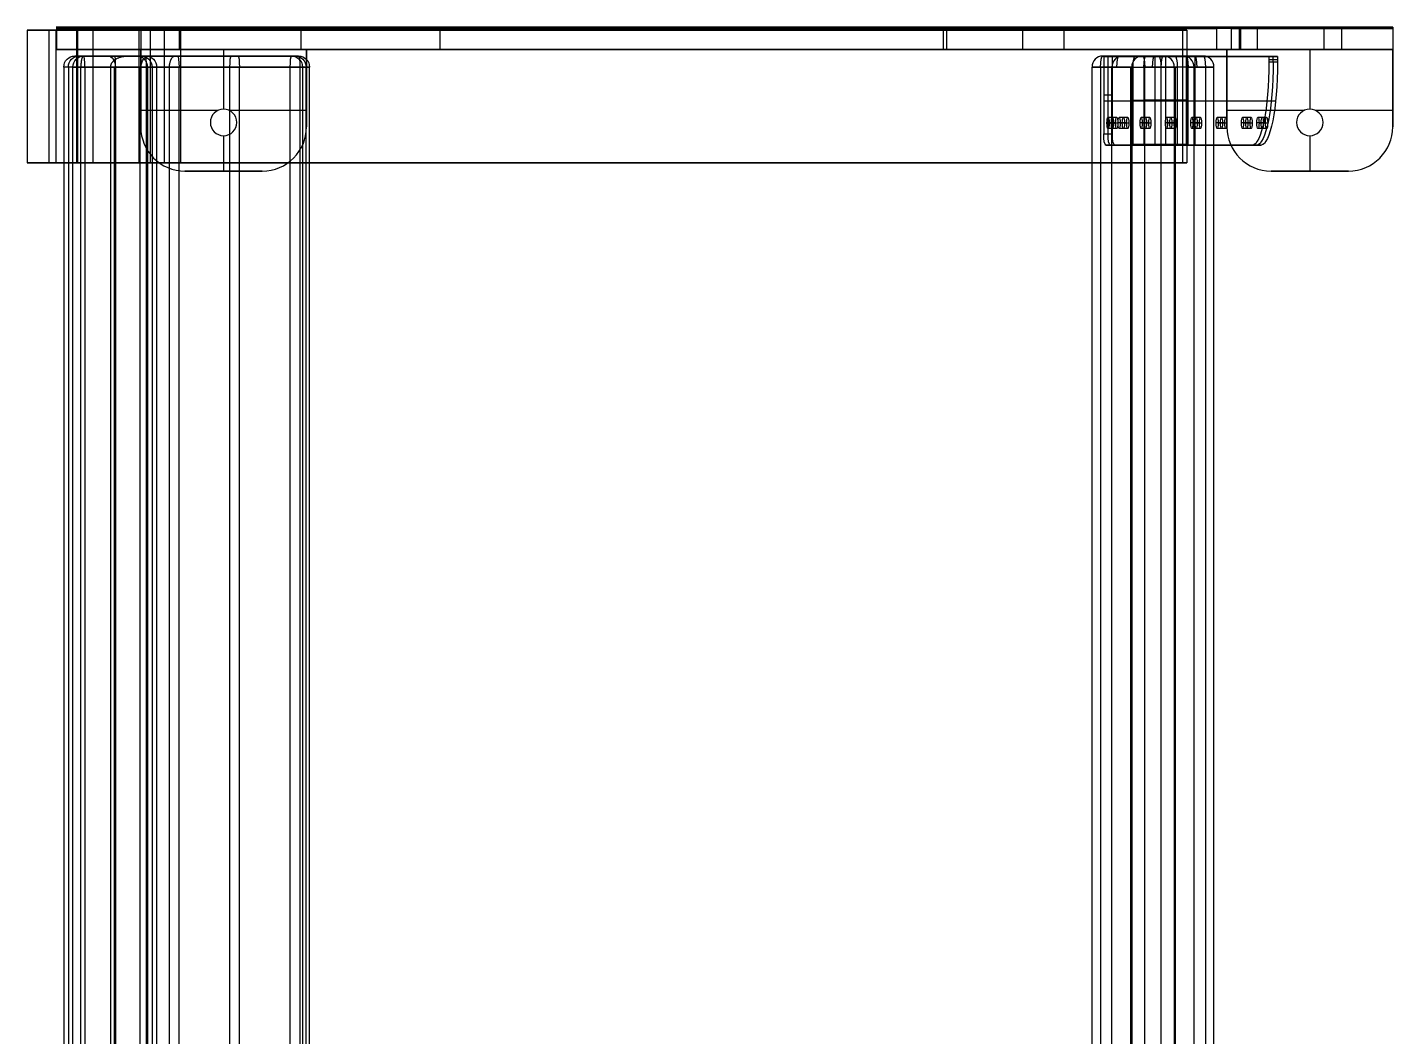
# Model space of a CAD drawing. Header units: millimetres. Extents: x -190 to 3144, y -4226 to 3974.
# Drawn here: x -190 to 428, y -2857 to -2400 of the extents above; entities that cross this region are included whole.
import ezdxf

# ---------------------------------------------------------------- set-up
doc = ezdxf.new("R2010")
doc.units = ezdxf.units.MM
doc.header["$MEASUREMENT"] = 0
doc.layers.add('Domyślny', color=7, linetype='Continuous', true_color=0x000000)
doc.layers.add('Warstwa 01', color=7, linetype='Continuous', true_color=0xffffff)

# ---------------------------------------------------------------- blocks, each defined once
blk = doc.blocks.new('deska 2 siedziska awki Soft 02.012 SN')
at = {"layer": 'Domyślny'}
for p, q in [((5, 0), (1795, 0)), ((1800, -73.03), (1800, -5)), ((5, -32.5, -19), (1795, -32.5, -19)), ((5, -32.5, 19), (1795, -32.5, 19)), ((1800, -43.46, 14), (1800, -43.46, -14)), ((5, -60, -19), (1795, -60, -19)), ((1800, -58.03, 14), (1800, -81.92, -8.3)), ((5, -75, 5), (1795, -75, 5))]:
    blk.add_line(p, q, dxfattribs=at)
for centre, start in [((1795, -5, 14), 360), ((1795, -5), 0), ((1795, -5, -14), 360)]:
    blk.add_arc(centre, 5, start, 90, dxfattribs=at)
at = {"layer": 'Domyślny', "extrusion": (1, 0, 0)}
for centre, radius, start, end in [((-5, 14, 1795), 5, 0, 90), ((-5, -14, 1795), 5, 270, 0), ((-60, 31, 1795), 50, 233.1301, 270)]:
    blk.add_arc(centre, radius, start, end, dxfattribs=at)
at = {"layer": 'Domyślny', "extrusion": (-7.10543e-16, 1, -3.23433e-29)}
blk.add_arc((-1795, -14, -5), 5, 180, 270, dxfattribs=at)
at = {"layer": 'Domyślny', "extrusion": (-5.32907e-16, 1, -1.77636e-16)}
blk.add_arc((-1795, 14, -5), 5, 90, 180, dxfattribs=at)
at = {"layer": 'Domyślny', "extrusion": (0, 1, 0)}
for centre, start, end in [((-1795, -14, -32.5), 180, 270), ((-1795, 14, -32.5), 90, 180)]:
    blk.add_arc(centre, 5, start, end, dxfattribs=at)
at = {"layer": 'Domyślny', "extrusion": (-2.84217e-15, 1, 1.42109e-15)}
blk.add_arc((-1795, -14, -60), 5, 180, 270, dxfattribs=at)
at = {"layer": 'Domyślny', "extrusion": (1, 1.15438e-13, 4.04033e-13)}
blk.add_arc((-60, 31, 1800), 45, 240.84696, 270, dxfattribs=at)
at = {"layer": 'Domyślny', "extrusion": (0, 0.731055, 0.682318)}
blk.add_arc((-1795, 49.83, -50.7), 5, 90, 180, dxfattribs=at)
at = {"layer": 'Domyślny'}
for points in [[(1795, 0, 14), (900, 0, 14), (5, 0, 14)], [(5, 0, -14), (900, 0, -14), (1795, 0, -14)], [(1795, 0, -14), (1795, 0), (1795, 0, 14)], [(1795, -5, -19), (900, -5, -19), (5, -5, -19)], [(5, -5, 19), (900, -5, 19), (1795, -5, 19)], [(1795, -60, -19), (1795, -32.5, -19), (1795, -5, -19)], [(1795, -5, 19), (1795, -32.5, 19), (1795, -60, 19)], [(1800, -5, -14), (1800, -5), (1800, -5, 14)], [(1800, -5, 14), (1800, -31.51, 14), (1800, -58.03, 14)], [(1800, -60, -14), (1800, -32.5, -14), (1800, -5, -14)], [(5, -60, 19), (900, -60, 19), (1795, -60, 19)], [(1795, -60, 19), (1795, -75, 5), (1795, -90, -9)], [(1795, -90, -9), (900, -90, -9), (5, -90, -9)]]:
    blk.add_open_spline(points, degree=2, dxfattribs=at)
for points, knots in [([(1795, -60, 19), (1795.27, -60, 19), (1795.54, -59.99, 18.98), (1795.93, -59.97, 18.92), (1796.05, -59.96, 18.89), (1796.29, -59.93, 18.83), (1796.41, -59.92, 18.8), (1796.74, -59.88, 18.69), (1796.95, -59.85, 18.61), (1797.32, -59.78, 18.43), (1797.49, -59.74, 18.34), (1797.81, -59.66, 18.14), (1797.96, -59.62, 18.03), (1798.23, -59.54, 17.82), (1798.35, -59.49, 17.71), (1798.59, -59.4, 17.49), (1798.69, -59.36, 17.37), (1798.89, -59.27, 17.15), (1798.98, -59.22, 17.03), (1799.23, -59.08, 16.68), (1799.37, -58.99, 16.44), (1799.61, -58.8, 15.96), (1799.7, -58.71, 15.72), (1799.85, -58.51, 15.23), (1799.91, -58.42, 14.98), (1799.98, -58.22, 14.49), (1800, -58.13, 14.25), (1800, -58.03, 14)], [0, 0, 0, 0, 0.097962, 0.097962, 0.146943, 0.146943, 0.195923, 0.195923, 0.294091, 0.294091, 0.392258, 0.392258, 0.490498, 0.490498, 0.588738, 0.588738, 0.686952, 0.686952, 0.785166, 0.785166, 0.981574, 0.981574, 1.177978, 1.177978, 1.374393, 1.374393, 1.570796, 1.570796, 1.570796, 1.570796]), ([(1795, -90, -9), (1795.09, -90, -9), (1795.17, -90, -9), (1795.34, -89.98, -9), (1795.42, -89.97, -9), (1795.57, -89.95, -9), (1795.64, -89.94, -9), (1795.77, -89.91, -9), (1795.83, -89.89, -8.99), (1796.01, -89.84, -8.99), (1796.11, -89.81, -8.99), (1796.3, -89.73, -8.99), (1796.39, -89.69, -8.98), (1796.56, -89.61, -8.98), (1796.63, -89.57, -8.98), (1796.78, -89.49, -8.97), (1796.84, -89.45, -8.97), (1797.04, -89.33, -8.96), (1797.15, -89.24, -8.96), (1797.36, -89.07, -8.95), (1797.46, -88.99, -8.94), (1797.65, -88.82, -8.93), (1797.73, -88.73, -8.93), (1797.89, -88.56, -8.91), (1797.97, -88.47, -8.91), (1798.11, -88.3, -8.9), (1798.18, -88.21, -8.89), (1798.37, -87.95, -8.87), (1798.49, -87.78, -8.86), (1798.7, -87.43, -8.84), (1798.8, -87.26, -8.82), (1798.97, -86.91, -8.8), (1799.05, -86.73, -8.78), (1799.2, -86.39, -8.75), (1799.27, -86.21, -8.74), (1799.46, -85.69, -8.7), (1799.56, -85.35, -8.66), (1799.73, -84.65, -8.6), (1799.79, -84.31, -8.56), (1799.9, -83.62, -8.49), (1799.94, -83.28, -8.46), (1799.99, -82.6, -8.38), (1800, -82.26, -8.34), (1800, -81.92, -8.3)], [0, 0, 0, 0, 0.00008149, 0.00008149, 0.00016298, 0.00016298, 0.00024446, 0.00024446, 0.00032595, 0.00032595, 0.00048893, 0.00048893, 0.0006519, 0.0006519, 0.00081488, 0.00081488, 0.00097785, 0.00097785, 0.0013038, 0.0013038, 0.00162994, 0.00162994, 0.00195607, 0.00195607, 0.0022822, 0.0022822, 0.00260833, 0.00260833, 0.00326062, 0.00326062, 0.00391291, 0.00391291, 0.00456518, 0.00456518, 0.00521746, 0.00521746, 0.00652198, 0.00652198, 0.00782651, 0.00782651, 0.00913105, 0.00913105, 0.01043558, 0.01043558, 0.01043558, 0.01043558])]:
    blk.add_open_spline(points, degree=3, knots=knots, dxfattribs=at)
blk = doc.blocks.new('deska 2 siedziska awki Soft 02.412 SC')
at = {"layer": 'Domyślny'}
for p, q in [((5, 0), (1795, 0)), ((0, -73.03), (0, -5)), ((5, -32.5, -19), (1795, -32.5, -19)), ((5, -32.5, 19), (1795, -32.5, 19)), ((0, -43.46, 14), (0, -43.46, -14)), ((0, -58.03, 14), (0, -81.92, -8.3)), ((5, -60, -19), (1795, -60, -19)), ((5, -60, 19), (5, -90, -9)), ((5, -75, 5), (1795, -75, 5))]:
    blk.add_line(p, q, dxfattribs=at)
for centre in [(5, -5, -14), (5, -5, 14), (5, -5)]:
    blk.add_arc(centre, 5, 90, 180, dxfattribs=at)
at = {"layer": 'Domyślny', "extrusion": (1, 3.90799e-15, 5.32907e-15)}
blk.add_arc((-5, 14, 5), 5, 0, 90, dxfattribs=at)
at = {"layer": 'Domyślny', "extrusion": (0, 1, 0)}
for centre, start, end in [((-5, -14, -5), 270, 360), ((-5, -14, -32.5), 270, 0), ((-5, 14, -32.5), 0, 90)]:
    blk.add_arc(centre, 5, start, end, dxfattribs=at)
at = {"layer": 'Domyślny', "extrusion": (-3.55271e-16, 1, 3.80829e-30)}
blk.add_arc((-5, 14, -5), 5, 0, 90, dxfattribs=at)
at = {"layer": 'Domyślny', "extrusion": (1, 9.59233e-15, -5.32907e-15)}
blk.add_arc((-5, -14, 5), 5, 270, 0, dxfattribs=at)
at = {"layer": 'Domyślny', "extrusion": (1, -3.01703e-15, -1.45143e-14)}
blk.add_arc((-60, 31), 45, 240.84696, 270, dxfattribs=at)
at = {"layer": 'Domyślny', "extrusion": (-2.84217e-15, 1, -2.84217e-15)}
blk.add_arc((-5, -14, -60), 5, 270, 0, dxfattribs=at)
at = {"layer": 'Domyślny', "extrusion": (1, 6.91713e-15, 1.03597e-14)}
blk.add_arc((-60, 31, 5), 50, 233.1301, 270, dxfattribs=at)
at = {"layer": 'Domyślny', "extrusion": (0, 0.731055, 0.682318)}
blk.add_arc((-5, 49.83, -50.7), 5, 0, 90, dxfattribs=at)
at = {"layer": 'Domyślny'}
for points in [[(5, 0, 14), (5, 0), (5, 0, -14)], [(1795, 0, 14), (900, 0, 14), (5, 0, 14)], [(5, 0, -14), (900, 0, -14), (1795, 0, -14)], [(0, -60, -14), (0, -32.5, -14), (0, -5, -14)], [(0, -5, 14), (0, -31.51, 14), (0, -58.03, 14)], [(0, -5, -14), (0, -5), (0, -5, 14)], [(1795, -5, -19), (900, -5, -19), (5, -5, -19)], [(5, -5, -19), (5, -32.5, -19), (5, -60, -19)], [(5, -5, 19), (900, -5, 19), (1795, -5, 19)], [(5, -60, 19), (5, -32.5, 19), (5, -5, 19)], [(5, -60, 19), (900, -60, 19), (1795, -60, 19)], [(5, -90, -9), (5, -75, 5), (5, -60, 19)], [(1795, -90, -9), (900, -90, -9), (5, -90, -9)]]:
    blk.add_open_spline(points, degree=2, dxfattribs=at)
for points, knots in [([(5, -60, 19), (4.73, -60, 19), (4.46, -59.99, 18.98), (4.07, -59.97, 18.92), (3.95, -59.96, 18.89), (3.71, -59.93, 18.83), (3.59, -59.92, 18.8), (3.26, -59.88, 18.69), (3.05, -59.85, 18.61), (2.68, -59.78, 18.43), (2.51, -59.74, 18.34), (2.19, -59.66, 18.14), (2.04, -59.62, 18.03), (1.77, -59.54, 17.82), (1.65, -59.49, 17.71), (1.41, -59.4, 17.49), (1.31, -59.36, 17.37), (1.11, -59.27, 17.15), (1.02, -59.22, 17.03), (0.77, -59.08, 16.68), (0.63, -58.99, 16.44), (0.39, -58.8, 15.96), (0.3, -58.71, 15.72), (0.15, -58.51, 15.23), (0.09, -58.42, 14.98), (0.02, -58.22, 14.49), (0, -58.13, 14.25), (0, -58.03, 14)], [-3.141593, -3.141593, -3.141593, -3.141593, -3.043631, -3.043631, -2.99465, -2.99465, -2.945669, -2.945669, -2.847502, -2.847502, -2.749335, -2.749335, -2.651095, -2.651095, -2.552855, -2.552855, -2.454641, -2.454641, -2.356427, -2.356427, -2.160019, -2.160019, -1.963614, -1.963614, -1.7672, -1.7672, -1.570796, -1.570796, -1.570796, -1.570796]), ([(0, -81.92, -8.3), (0, -82.26, -8.34), (0.01, -82.6, -8.38), (0.06, -83.28, -8.46), (0.1, -83.62, -8.49), (0.21, -84.31, -8.56), (0.27, -84.65, -8.6), (0.44, -85.35, -8.66), (0.54, -85.69, -8.7), (0.73, -86.21, -8.74), (0.8, -86.39, -8.75), (0.95, -86.73, -8.78), (1.03, -86.91, -8.8), (1.2, -87.26, -8.82), (1.3, -87.43, -8.84), (1.51, -87.78, -8.86), (1.63, -87.95, -8.87), (1.82, -88.21, -8.89), (1.89, -88.3, -8.9), (2.03, -88.47, -8.91), (2.11, -88.56, -8.91), (2.27, -88.73, -8.93), (2.35, -88.82, -8.93), (2.54, -88.99, -8.94), (2.64, -89.07, -8.95), (2.85, -89.24, -8.96), (2.96, -89.33, -8.96), (3.16, -89.45, -8.97), (3.22, -89.49, -8.97), (3.37, -89.57, -8.98), (3.44, -89.61, -8.98), (3.61, -89.69, -8.98), (3.7, -89.73, -8.99), (3.89, -89.81, -8.99), (3.99, -89.84, -8.99), (4.17, -89.89, -8.99), (4.23, -89.91, -9), (4.36, -89.94, -9), (4.43, -89.95, -9), (4.58, -89.97, -9), (4.66, -89.98, -9), (4.83, -90, -9), (4.91, -90, -9), (5, -90, -9)], [-0.00001449, -0.00001449, -0.00001449, -0.00001449, 0.00128883, 0.00128883, 0.00259215, 0.00259215, 0.00389548, 0.00389548, 0.00519879, 0.00519879, 0.00585046, 0.00585046, 0.00650212, 0.00650212, 0.00715381, 0.00715381, 0.0078055, 0.0078055, 0.00813133, 0.00813133, 0.00845715, 0.00845715, 0.00878298, 0.00878298, 0.00910881, 0.00910881, 0.00943446, 0.00943446, 0.00959729, 0.00959729, 0.00976011, 0.00976011, 0.00992294, 0.00992294, 0.01008576, 0.01008576, 0.01016717, 0.01016717, 0.01024859, 0.01024859, 0.01033, 0.01033, 0.01041141, 0.01041141, 0.01041141, 0.01041141])]:
    blk.add_open_spline(points, degree=3, knots=knots, dxfattribs=at)

msp = doc.modelspace()

# ---------------------------------------------------------------- linework, layer by layer
at = {"layer": 'Domyślny'}
for p, q in [((-176.94, -2400.77, 217.86), (-141.42, -2400.77, -188.1)), ((-141.42, -2400.77, -188.1), (-138.82, -2400.77, -217.86)), ((-138.82, -2400.77, -217.86), (-66.42, -2400.77, -217.86)), ((224.21, -2400.77, 232.51), (-121.47, -2400.77, 271.9)), ((-66.42, -2400.77, -217.86), (-66.42, -2400.77, -188.1)), ((-66.42, -2400.77, -188.1), (-66.42, -2400.77, 111.9)), ((-3.48, -2400.77, 160.19), (225.78, -2400.77, 98.76)), ((260.12, -2400.77, 66.74), (347.87, -2400.77, -188.1)), ((354.48, -2400.77, 643.89), (278.87, -2400.77, 272.22)), ((358.12, -2400.77, -217.86), (427.58, -2400.77, -217.86)), ((358.4, -2400.77, 230.57), (404.44, -2400.77, 634.62)), ((422.87, -2400.77, -188.1), (358.69, -2400.77, 217.08)), ((396.49, -2400.77, 645.55), (366.28, -2400.77, 651.69)), ((427.58, -2400.77, -217.86), (422.87, -2400.77, -188.1)), ((321.75, -2413.27, 420.29), (303.8, -2413.27, 332.09)), ((320.12, -2413.27, 374.69), (305.43, -2413.27, 377.68)), ((337.92, -2413.27, 417), (319.97, -2413.27, 328.8)), ((320.12, -2453.27, 374.69), (320.12, -2413.27, 374.69)), ((332.86, -2413.27, 372.1), (325.02, -2413.27, 373.7)), ((325.02, -2453.27, 373.7), (325.02, -2413.27, 373.7)), ((300.53, -4208.27, 378.68), (300.53, -2418.27, 378.68)), ((309.18, -4208.27, 325.9), (309.18, -2418.27, 325.9)), ((329.11, -2418.27, 423.89), (329.11, -4208.27, 423.89)), ((337.76, -4208.27, 371.1), (337.76, -2418.27, 371.1)), ((310.16, -2433.27, 325.7), (330.09, -2433.27, 423.69)), ((334.99, -2433.27, 422.69), (315.06, -2433.27, 324.7)), ((332.54, -2453.27, 423.19), (312.61, -2453.27, 325.2)), ((325.02, -2453.27, 373.7), (320.12, -2453.27, 374.69))]:
    msp.add_line(p, q, dxfattribs=at)
at = {"layer": 'Domyślny', "extrusion": (0, 1, 0)}
msp.add_lwpolyline([(-347.87, -188.1), (-358.12, -217.86)], dxfattribs=at)
for centre, radius, start, end in [((127.13, 222.22, -2400.77), 50, 355, 90), ((127.13, 222.22, -2400.77), 50, 90, 96.5), ((16.42, 111.9, -2400.77), 50, 0, 90), ((16.42, 111.9, -2400.77), 50, 90, 105), ((-229.87, 282.19, -2400.77), 50, 191.5, 276.5), ((-212.84, 50.46, -2400.77), 50, 105, 161), ((-408.08, 224.91, -2400.77), 50, 351, 6.5), ((-394.5, 635.75, -2400.77), 10, 101.5, 186.5), ((-341.84, 416.2, -2418.27), 5, 101.5, 191.5)]:
    msp.add_arc(centre, radius, start, end, dxfattribs=at)
at = {"layer": 'Domyślny', "extrusion": (6.96278e-16, 1, -1.41659e-16)}
msp.add_arc((-364.28, 641.9, -2400.77), 10, 11.5, 90, dxfattribs=at)
at = {"layer": 'Domyślny', "extrusion": (6.94131e-15, 1, 3.41176e-14)}
msp.add_arc((-364.28, 641.9, -2400.77), 10, 90, 101.5, dxfattribs=at)
at = {"layer": 'Domyślny', "extrusion": (0.199368, -3.40281e-14, 0.979925)}
msp.add_arc((-2418.27, -224, 385.99), 5, 0, 90, dxfattribs=at)
at = {"layer": 'Domyślny', "extrusion": (0.979925, -1.36276e-18, -0.199368)}
for centre, start, end in [((-2418.27, 385.99, 224), 270, 360), ((-2418.27, 475.99, 252), 0, 90)]:
    msp.add_arc(centre, 5, start, end, dxfattribs=at)
at = {"layer": 'Domyślny', "extrusion": (0.199368, 0, 0.979925)}
for centre, start, end in [((-2418.27, -224, 430.99), 0, 90), ((-2418.27, -252, 430.99), 270, 0)]:
    msp.add_arc(centre, 5, start, end, dxfattribs=at)
at = {"layer": 'Domyślny', "extrusion": (0.979925, 0, -0.199368)}
for centre, start, end in [((-2418.27, 385.99, 231.5), 270, 0), ((-2418.27, 385.99, 248), 270, 0), ((-2418.27, 475.99, 231.5), 0, 90), ((-2418.27, 475.99, 248), 0, 90)]:
    msp.add_arc(centre, 5, start, end, dxfattribs=at)
at = {"layer": 'Domyślny', "extrusion": (0.199368, -4.18535e-15, 0.979925)}
msp.add_arc((-2418.27, -224, 475.99), 5, 0, 90, dxfattribs=at)
at = {"layer": 'Domyślny', "extrusion": (0.979925, -3.33525e-14, -0.199368)}
msp.add_arc((-2418.27, 385.99, 239), 5, 270, 360, dxfattribs=at)
at = {"layer": 'Domyślny', "extrusion": (0.979925, -2.52256e-14, -0.199368)}
msp.add_arc((-2418.27, 475.99, 224), 5, 0, 90, dxfattribs=at)
at = {"layer": 'Domyślny', "extrusion": (0.979925, 1.45648e-14, -0.199368)}
msp.add_arc((-2418.27, 385.99, 244), 5, 270, 0, dxfattribs=at)
at = {"layer": 'Domyślny', "extrusion": (0.979925, -5.11604e-14, -0.199368)}
msp.add_arc((-2418.27, 385.99, 252), 5, 270, 0, dxfattribs=at)
at = {"layer": 'Domyślny', "extrusion": (0.199368, -1.98173e-14, 0.979925)}
msp.add_arc((-2418.27, -252, 385.99), 5, 270, 0, dxfattribs=at)
at = {"layer": 'Domyślny', "extrusion": (0.979925, 8.20663e-14, -0.199368)}
msp.add_arc((-2418.27, 475.99, 239), 5, 0, 90, dxfattribs=at)
at = {"layer": 'Domyślny', "extrusion": (0.979925, 6.03825e-15, -0.199368)}
msp.add_arc((-2418.27, 475.99, 244), 5, 0, 90, dxfattribs=at)
at = {"layer": 'Domyślny', "extrusion": (0.199368, -9.8697e-15, 0.979925)}
msp.add_arc((-2418.27, -252, 475.99), 5, 270, 0, dxfattribs=at)
at = {"layer": 'Domyślny', "extrusion": (-1.41959e-17, 1, -7.66107e-17)}
for centre, start, end in [((-296.45, 333.59, -2418.27), 281.5, 11.5), ((-314.4, 421.78, -2418.27), 11.5, 101.5)]:
    msp.add_arc(centre, 5, start, end, dxfattribs=at)
at = {"layer": 'Domyślny', "extrusion": (-4.00429e-14, 1, 3.12705e-14)}
msp.add_arc((-323.89, 328.01, -2418.27), 5, 191.5, 281.5, dxfattribs=at)
at = {"layer": 'Domyślny', "extrusion": (-5.36422e-14, 1, -3.55722e-14)}
msp.add_arc((-341.84, 416.2, -2418.27), 5, 101.5, 191.5, dxfattribs=at)
at = {"layer": 'Domyślny'}
for points in [[(311.15, -2413.27, 330.6), (303.8, -2413.27, 332.09), (296.45, -2413.27, 333.59)], [(296.45, -2413.27, 333.59), (305.43, -2413.27, 377.68), (314.4, -2413.27, 421.78)], [(329.1, -2413.27, 418.79), (320.12, -2413.27, 374.69), (311.15, -2413.27, 330.6)], [(314.4, -2413.27, 421.78), (321.75, -2413.27, 420.29), (329.1, -2413.27, 418.79)], [(316.05, -2413.27, 329.6), (325.02, -2413.27, 373.7), (334, -2413.27, 417.79)], [(323.89, -2413.27, 328.01), (319.97, -2413.27, 328.8), (316.05, -2413.27, 329.6)], [(341.84, -2413.27, 416.2), (332.86, -2413.27, 372.1), (323.89, -2413.27, 328.01)], [(334, -2413.27, 417.79), (337.92, -2413.27, 417), (341.84, -2413.27, 416.2)], [(291.55, -2418.27, 334.58), (300.53, -2418.27, 378.68), (309.5, -2418.27, 422.78)], [(291.55, -4208.27, 334.58), (291.55, -3313.27, 334.58), (291.55, -2418.27, 334.58)], [(295.46, -2418.27, 328.69), (295.46, -3313.27, 328.69), (295.46, -4208.27, 328.69)], [(310.16, -2418.27, 325.7), (302.81, -2418.27, 327.19), (295.46, -2418.27, 328.69)], [(309.5, -2418.27, 422.78), (309.5, -3313.27, 422.78), (309.5, -4208.27, 422.78)], [(310.16, -2453.27, 325.7), (310.16, -2435.77, 325.7), (310.16, -2418.27, 325.7)], [(315.06, -2418.27, 324.7), (315.06, -2435.77, 324.7), (315.06, -2453.27, 324.7)], [(322.9, -2418.27, 323.11), (318.98, -2418.27, 323.9), (315.06, -2418.27, 324.7)], [(315.39, -2418.27, 426.68), (322.74, -2418.27, 425.19), (330.09, -2418.27, 423.69)], [(315.39, -4208.27, 426.68), (315.39, -3313.27, 426.68), (315.39, -2418.27, 426.68)], [(322.9, -4208.27, 323.11), (322.9, -3313.27, 323.11), (322.9, -2418.27, 323.11)], [(346.73, -2418.27, 415.2), (337.76, -2418.27, 371.1), (328.79, -2418.27, 327.01)], [(328.79, -2418.27, 327.01), (328.79, -3313.27, 327.01), (328.79, -4208.27, 327.01)], [(330.09, -2418.27, 423.69), (330.09, -2435.77, 423.69), (330.09, -2453.27, 423.69)], [(334.99, -2418.27, 422.69), (338.91, -2418.27, 421.9), (342.83, -2418.27, 421.1)], [(334.99, -2453.27, 422.69), (334.99, -2435.77, 422.69), (334.99, -2418.27, 422.69)], [(342.83, -2418.27, 421.1), (342.83, -3313.27, 421.1), (342.83, -4208.27, 421.1)], [(346.73, -4208.27, 415.2), (346.73, -3313.27, 415.2), (346.73, -2418.27, 415.2)], [(315.06, -2453.27, 324.7), (312.61, -2453.27, 325.2), (310.16, -2453.27, 325.7)], [(310.16, -2453.27, 325.7), (320.12, -2453.27, 374.69), (330.09, -2453.27, 423.69)], [(334.99, -2453.27, 422.69), (325.02, -2453.27, 373.7), (315.06, -2453.27, 324.7)], [(330.09, -2453.27, 423.69), (332.54, -2453.27, 423.19), (334.99, -2453.27, 422.69)]]:
    msp.add_open_spline(points, degree=2, dxfattribs=at)
at = {"layer": 'Warstwa 01'}
for p, q in [((-138.82, -2445.28, -212.86), (-138.82, -2410.28, -212.86)), ((-138.82, -2410.28, -212.86), (-63.82, -2410.28, -212.86)), ((-101.32, -2410.28, -207.86), (-101.32, -2410.28, -217.86)), ((-101.32, -2410.28, -217.86), (-101.32, -2437.28, -217.86)), ((-101.32, -2410.28, -207.86), (-101.32, -2437.28, -207.86)), ((-63.82, -2410.28, -212.86), (-63.82, -2445.28, -212.86)), ((298.79, -2413.52, 264.21), (373.56, -2413.52, 631.68)), ((298.79, -2448.52, 264.21), (298.79, -2413.52, 264.21)), ((338.14, -2413.52, 447.54), (334.22, -2413.52, 448.34)), ((334.22, -2413.52, 448.34), (334.22, -2453.52, 448.34)), ((338.14, -2413.52, 447.54), (338.14, -2453.52, 447.54)), ((352.58, -2445.28, -212.86), (352.58, -2410.28, -212.86)), ((352.58, -2410.28, -212.86), (427.58, -2410.28, -212.86)), ((371.6, -2414.77, 632.08), (375.52, -2414.77, 631.28)), ((373.56, -2416.02, 631.68), (373.56, -2413.52, 631.68)), ((390.08, -2410.28, -207.86), (390.08, -2410.28, -217.86)), ((390.08, -2410.28, -217.86), (390.08, -2437.28, -217.86)), ((390.08, -2410.28, -207.86), (390.08, -2437.28, -207.86)), ((427.58, -2410.28, -212.86), (427.58, -2445.28, -212.86)), ((-138.82, -2427.78, -207.86), (-138.82, -2427.78, -217.86)), ((-63.82, -2427.78, -207.86), (-63.82, -2427.78, -217.86)), ((300.75, -2431.02, 263.81), (296.83, -2431.02, 264.61)), ((296.83, -2433.52, 264.61), (370.73, -2433.52, 627.83)), ((300.75, -2433.52, 263.81), (374.65, -2433.52, 627.03)), ((352.58, -2427.78, -207.86), (352.58, -2427.78, -217.86)), ((427.58, -2427.78, -207.86), (427.58, -2427.78, -217.86)), ((-138.82, -2437.78, -217.86), (-103.72, -2437.78, -217.86)), ((-138.82, -2437.78, -207.86), (-103.72, -2437.78, -207.86)), ((-101.32, -2437.28, -217.86), (-101.32, -2437.28, -207.86)), ((-98.92, -2437.78, -217.86), (-63.82, -2437.78, -217.86)), ((-98.92, -2437.78, -207.86), (-63.82, -2437.78, -207.86)), ((352.58, -2437.78, -217.86), (387.69, -2437.78, -217.86)), ((352.58, -2437.78, -207.86), (387.69, -2437.78, -207.86)), ((390.08, -2437.28, -217.86), (390.08, -2437.28, -207.86)), ((392.48, -2437.78, -217.86), (427.58, -2437.78, -217.86)), ((392.48, -2437.78, -207.86), (427.58, -2437.78, -207.86)), ((-107.32, -2443.28, -207.86), (-107.32, -2443.28, -217.86)), ((-95.32, -2443.28, -207.86), (-95.32, -2443.28, -217.86)), ((-63.82, -2445.28, -207.86), (-63.82, -2445.28, -217.86)), ((302.25, -2443.52, 271.16), (298.33, -2443.52, 271.96)), ((302.75, -2441.02, 273.61), (298.83, -2441.02, 274.4)), ((302.75, -2446.02, 273.61), (298.83, -2446.02, 274.4)), ((299.33, -2443.52, 276.85), (303.25, -2443.52, 276.06)), ((307.23, -2443.52, 295.66), (303.31, -2443.52, 296.45)), ((307.73, -2441.02, 298.11), (303.81, -2441.02, 298.9)), ((307.73, -2446.02, 298.11), (303.81, -2446.02, 298.9)), ((304.31, -2443.52, 301.35), (308.23, -2443.52, 300.56)), ((317.2, -2443.52, 344.65), (313.28, -2443.52, 345.45)), ((317.7, -2441.02, 347.1), (313.78, -2441.02, 347.9)), ((317.7, -2446.02, 347.1), (313.78, -2446.02, 347.9)), ((314.28, -2443.52, 350.35), (318.2, -2443.52, 349.55)), ((328.67, -2443.52, 401), (324.75, -2443.52, 401.8)), ((329.16, -2441.02, 403.45), (325.24, -2441.02, 404.24)), ((329.16, -2446.02, 403.45), (325.24, -2446.02, 404.24)), ((325.74, -2443.52, 406.69), (329.66, -2443.52, 405.9)), ((340.13, -2443.52, 457.34), (336.21, -2443.52, 458.14)), ((340.63, -2441.02, 459.79), (336.71, -2441.02, 460.59)), ((340.63, -2446.02, 459.79), (336.71, -2446.02, 460.59)), ((337.21, -2443.52, 463.04), (341.13, -2443.52, 462.24)), ((351.59, -2443.52, 513.69), (347.67, -2443.52, 514.49)), ((352.09, -2441.02, 516.14), (348.17, -2441.02, 516.94)), ((352.09, -2446.02, 516.14), (348.17, -2446.02, 516.94)), ((348.67, -2443.52, 519.39), (352.59, -2443.52, 518.59)), ((363.06, -2443.52, 570.03), (359.14, -2443.52, 570.83)), ((363.55, -2441.02, 572.48), (359.64, -2441.02, 573.28)), ((363.55, -2446.02, 572.48), (359.64, -2446.02, 573.28)), ((360.13, -2443.52, 575.73), (364.05, -2443.52, 574.93)), ((370.03, -2443.52, 604.33), (366.11, -2443.52, 605.13)), ((370.53, -2441.02, 606.78), (366.61, -2441.02, 607.58)), ((370.53, -2446.02, 606.78), (366.61, -2446.02, 607.58)), ((367.11, -2443.52, 610.03), (371.03, -2443.52, 609.23)), ((384.08, -2443.28, -207.86), (384.08, -2443.28, -217.86)), ((396.08, -2443.28, -207.86), (396.08, -2443.28, -217.86)), ((427.58, -2445.28, -207.86), (427.58, -2445.28, -217.86)), ((-101.32, -2449.28, -207.86), (-101.32, -2449.28, -217.86)), ((-101.32, -2449.28, -217.86), (-101.32, -2465.28, -217.86)), ((-101.32, -2449.28, -207.86), (-101.32, -2465.28, -207.86)), ((390.08, -2449.28, -207.86), (390.08, -2449.28, -217.86)), ((390.08, -2449.28, -217.86), (390.08, -2465.28, -217.86)), ((390.08, -2449.28, -207.86), (390.08, -2465.28, -207.86)), ((366.08, -2453.52, 594.93), (299.79, -2453.52, 269.11)), ((334.9, -2453.52, 431.62), (330.98, -2453.52, 432.42)), ((-118.82, -2465.28, -207.86), (-118.82, -2465.28, -217.86)), ((-83.82, -2465.28, -212.86), (-118.82, -2465.28, -212.86)), ((-101.32, -2465.28, -207.86), (-101.32, -2465.28, -217.86)), ((372.58, -2465.28, -207.86), (372.58, -2465.28, -217.86)), ((407.58, -2465.28, -212.86), (372.58, -2465.28, -212.86)), ((390.08, -2465.28, -207.86), (390.08, -2465.28, -217.86))]:
    msp.add_line(p, q, dxfattribs=at)
at = {"layer": 'Warstwa 01', "extrusion": (0.979925, 0, -0.199368)}
for centre, radius, start, end in [((-2416.02, 655.97, 238.12), 37.5, 90, 180), ((-2416.02, 655.97, 240.12), 37.5, 90, 180), ((-2416.02, 655.97, 242.12), 37.5, 90, 180), ((-2443.52, 328.47, 238.12), 2.5, 270, 90), ((-2443.52, 328.47, 238.12), 2.5, 90, 270), ((-2443.52, 328.47, 240.12), 2.5, 270, 90), ((-2443.52, 328.47, 240.12), 2.5, 90, 270), ((-2443.52, 328.47, 242.12), 2.5, 270, 90), ((-2443.52, 328.47, 242.12), 2.5, 90, 270), ((-2443.52, 353.47, 238.12), 2.5, 270, 90), ((-2443.52, 353.47, 238.12), 2.5, 90, 270), ((-2443.52, 353.47, 240.12), 2.5, 270, 90), ((-2443.52, 353.47, 240.12), 2.5, 90, 270), ((-2443.52, 353.47, 242.12), 2.5, 270, 90), ((-2443.52, 353.47, 242.12), 2.5, 90, 270), ((-2443.52, 403.47, 238.12), 2.5, 270, 90), ((-2443.52, 403.47, 238.12), 2.5, 90, 270), ((-2443.52, 403.47, 240.12), 2.5, 270, 90), ((-2443.52, 403.47, 240.12), 2.5, 90, 270), ((-2443.52, 403.47, 242.12), 2.5, 270, 90), ((-2443.52, 403.47, 242.12), 2.5, 90, 270), ((-2443.52, 460.97, 238.12), 2.5, 270, 90), ((-2443.52, 460.97, 238.12), 2.5, 90, 270), ((-2443.52, 460.97, 240.12), 2.5, 270, 90), ((-2443.52, 460.97, 240.12), 2.5, 90, 270), ((-2443.52, 460.97, 242.12), 2.5, 270, 90), ((-2443.52, 460.97, 242.12), 2.5, 90, 270), ((-2443.52, 518.47, 238.12), 2.5, 270, 90), ((-2443.52, 518.47, 238.12), 2.5, 90, 270), ((-2443.52, 518.47, 240.12), 2.5, 270, 90), ((-2443.52, 518.47, 240.12), 2.5, 90, 270), ((-2443.52, 518.47, 242.12), 2.5, 270, 90), ((-2443.52, 518.47, 242.12), 2.5, 90, 270), ((-2443.52, 575.97, 238.12), 2.5, 270, 90), ((-2443.52, 575.97, 238.12), 2.5, 90, 270), ((-2443.52, 575.97, 240.12), 2.5, 270, 90), ((-2443.52, 575.97, 240.12), 2.5, 90, 270), ((-2443.52, 575.97, 242.12), 2.5, 270, 90), ((-2443.52, 575.97, 242.12), 2.5, 90, 270), ((-2443.52, 633.47, 238.12), 2.5, 270, 90), ((-2443.52, 633.47, 238.12), 2.5, 90, 270), ((-2443.52, 633.47, 240.12), 2.5, 270, 90), ((-2443.52, 633.47, 240.12), 2.5, 90, 270), ((-2443.52, 633.47, 242.12), 2.5, 270, 90), ((-2443.52, 633.47, 242.12), 2.5, 90, 270), ((-2443.52, 668.47, 238.12), 2.5, 270, 90), ((-2443.52, 668.47, 238.12), 2.5, 90, 270), ((-2443.52, 668.47, 240.12), 2.5, 270, 90), ((-2443.52, 668.47, 240.12), 2.5, 90, 270), ((-2443.52, 668.47, 242.12), 2.5, 270, 90), ((-2443.52, 668.47, 242.12), 2.5, 90, 270), ((-2448.52, 323.47, 238.12), 5, 180, 270), ((-2448.52, 323.47, 240.12), 5, 180, 270), ((-2448.52, 323.47, 242.12), 5, 180, 270)]:
    msp.add_arc(centre, radius, start, end, dxfattribs=at)
at = {"layer": 'Warstwa 01'}
for centre, radius, start, end in [((-101.32, -2443.28, -207.86), 6, 90, 270), ((-101.32, -2443.28, -217.86), 6, 90, 270), ((-101.32, -2443.28, -212.86), 6, 90, 270), ((-101.32, -2443.28, -207.86), 6, 270, 90), ((-101.32, -2443.28, -217.86), 6, 270, 90), ((-101.32, -2443.28, -212.86), 6, 270, 90), ((390.08, -2443.28, -207.86), 6, 90, 270), ((390.08, -2443.28, -217.86), 6, 90, 270), ((390.08, -2443.28, -212.86), 6, 90, 270), ((390.08, -2443.28, -207.86), 6, 270, 90), ((390.08, -2443.28, -217.86), 6, 270, 90), ((390.08, -2443.28, -212.86), 6, 270, 90), ((-118.82, -2445.28, -207.86), 20, 180, 270), ((-118.82, -2445.28, -217.86), 20, 180, 270), ((-118.82, -2445.28, -212.86), 20, 180, 270), ((-83.82, -2445.28, -207.86), 20, 270, 0), ((-83.82, -2445.28, -217.86), 20, 270, 0), ((-83.82, -2445.28, -212.86), 20, 270, 0), ((372.58, -2445.28, -207.86), 20, 180, 270), ((372.58, -2445.28, -217.86), 20, 180, 270), ((372.58, -2445.28, -212.86), 20, 180, 270), ((407.58, -2445.28, -207.86), 20, 270, 0), ((407.58, -2445.28, -217.86), 20, 270, 0), ((407.58, -2445.28, -212.86), 20, 270, 0)]:
    msp.add_arc(centre, radius, start, end, dxfattribs=at)
for points, weights, knots in [([(-134.54, -2401.6, 482.76), (-155.97, -2401.6, 485.2), (-172.45, -2401.6, 471.29), (-188.94, -2401.6, 457.37), (-190.12, -2401.6, 435.83)], [1, 0.918184882343, 1, 0.918184882343, 1], [1793.791523, 1793.791523, 1793.791523, 1834.523755, 1834.523755, 1875.255987, 1875.255987, 1875.255987]), ([(-180.34, -2401.6, 436.57), (-180.53, -2401.6, 453.07), (-168.28, -2401.6, 464.13), (-156.04, -2401.6, 475.18), (-139.65, -2401.6, 473.31)], [1, 0.911484611774, 1, 0.911484611774, 1], [765.3801, 765.3801, 765.3801, 801.01573, 801.01573, 836.65136, 836.65136, 836.65136]), ([(-121.47, -2400.28, 271.9), (-124.29, -2400.28, 272.22), (-127.13, -2400.28, 272.22), (-149.13, -2400.28, 272.22), (-163.99, -2400.28, 256), (-178.86, -2400.28, 239.78), (-176.94, -2400.28, 217.86)], [1, 0.998391670557, 1, 0.915311479119, 1, 0.915311479119, 1], [1824.255083, 1824.255083, 1824.255083, 1829.927403, 1829.927403, 1871.378973, 1871.378973, 1912.830543, 1912.830543, 1912.830543]), ([(-66.42, -2400.28, 111.9), (-66.42, -2400.28, 161.9), (-16.42, -2400.28, 161.9), (-9.84, -2400.28, 161.9), (-3.48, -2400.28, 160.19)], [1, 0.707106781187, 1, 0.991444861374, 1], [2752.372995, 2752.372995, 2752.372995, 2830.912811, 2830.912811, 2844.002781, 2844.002781, 2844.002781]), ([(366.28, -2400.28, 651.69), (365.29, -2400.28, 651.9), (364.28, -2400.28, 651.9), (356.11, -2400.28, 651.9), (354.48, -2400.28, 643.89)], [1, 0.994968518251, 1, 0.774392644082, 1], [1007.171568, 1007.171568, 1007.171568, 1009.178697, 1009.178697, 1022.879532, 1022.879532, 1022.879532]), ([(-121.47, -2410.28, 271.9), (-124.29, -2410.28, 272.22), (-127.13, -2410.28, 272.22), (-149.13, -2410.28, 272.22), (-163.99, -2410.28, 256), (-178.86, -2410.28, 239.78), (-176.94, -2410.28, 217.86)], [1, 0.998391670557, 1, 0.915311479119, 1, 0.915311479119, 1], [1824.255083, 1824.255083, 1824.255083, 1829.927403, 1829.927403, 1871.378973, 1871.378973, 1912.830543, 1912.830543, 1912.830543]), ([(-66.42, -2410.28, 111.9), (-66.42, -2410.28, 161.9), (-16.42, -2410.28, 161.9), (-9.84, -2410.28, 161.9), (-3.48, -2410.28, 160.19)], [1, 0.707106781187, 1, 0.991444861374, 1], [2752.372995, 2752.372995, 2752.372995, 2830.912811, 2830.912811, 2844.002781, 2844.002781, 2844.002781]), ([(366.28, -2410.28, 651.69), (365.29, -2410.28, 651.9), (364.28, -2410.28, 651.9), (356.11, -2410.28, 651.9), (354.48, -2410.28, 643.89)], [1, 0.994968518251, 1, 0.774392644082, 1], [1007.171568, 1007.171568, 1007.171568, 1009.178697, 1009.178697, 1022.879532, 1022.879532, 1022.879532]), ([(-134.54, -2461.6, 482.76), (-155.97, -2461.6, 485.2), (-172.45, -2461.6, 471.29), (-188.94, -2461.6, 457.37), (-190.12, -2461.6, 435.83)], [1, 0.918184882343, 1, 0.918184882343, 1], [1793.791523, 1793.791523, 1793.791523, 1834.523755, 1834.523755, 1875.255987, 1875.255987, 1875.255987]), ([(-180.34, -2461.6, 436.57), (-180.53, -2461.6, 453.07), (-168.28, -2461.6, 464.13), (-156.04, -2461.6, 475.18), (-139.65, -2461.6, 473.31)], [1, 0.911484611774, 1, 0.911484611774, 1], [765.3801, 765.3801, 765.3801, 801.01573, 801.01573, 836.65136, 836.65136, 836.65136])]:
    msp.add_rational_spline(points, weights, degree=2, knots=knots, dxfattribs=at)
for points in [[(-190.12, -2401.6, 435.83), (-190.12, -2431.6, 435.83), (-190.12, -2461.6, 435.83)], [(-190.12, -2401.6, 435.83), (-183.7, -2401.6, 362), (-177.27, -2401.6, 288.18)], [(-167.49, -2401.6, 288.97), (-173.91, -2401.6, 362.77), (-180.34, -2401.6, 436.57)], [(-180.34, -2401.6, 436.57), (-180.34, -2431.6, 436.57), (-180.34, -2461.6, 436.57)], [(-177.27, -2401.6, 288.18), (-177.27, -2431.6, 288.18), (-177.27, -2461.6, 288.18)], [(-176.94, -2400.28, 217.86), (-176.94, -2405.28, 217.86), (-176.94, -2410.28, 217.86)], [(-167.85, -2401.6, 265.69), (-167.85, -2431.6, 265.69), (-167.85, -2461.6, 265.69)], [(-167.49, -2401.6, 288.97), (-167.49, -2431.6, 288.97), (-167.49, -2461.6, 288.97)], [(-160.42, -2401.6, 272.1), (-160.42, -2431.6, 272.1), (-160.42, -2461.6, 272.1)], [(-120.76, -2401.6, 225.62), (-140.59, -2401.6, 248.86), (-160.42, -2401.6, 272.1)], [(-139.65, -2401.6, 473.31), (-139.65, -2431.6, 473.31), (-139.65, -2461.6, 473.31)], [(-138.82, -2400.28, -217.86), (-138.82, -2405.28, -217.86), (-138.82, -2410.28, -217.86)], [(-138.82, -2400.28, -217.86), (-102.62, -2400.28, -217.86), (-66.42, -2400.28, -217.86)], [(-134.54, -2401.6, 482.76), (-134.54, -2431.6, 482.76), (-134.54, -2461.6, 482.76)], [(-128.23, -2401.6, 219.26), (-128.23, -2431.6, 219.26), (-128.23, -2461.6, 219.26)], [(-128.23, -2401.6, 219.26), (-124.5, -2401.6, 222.44), (-120.76, -2401.6, 225.62)], [(224.21, -2400.28, 232.51), (51.37, -2400.28, 252.2), (-121.47, -2400.28, 271.9)], [(-121.47, -2400.28, 271.9), (-121.47, -2405.28, 271.9), (-121.47, -2410.28, 271.9)], [(-120.76, -2401.6, 225.62), (-120.76, -2431.6, 225.62), (-120.76, -2461.6, 225.62)], [(-66.42, -2400.28, -217.86), (-66.42, -2405.28, -217.86), (-66.42, -2410.28, -217.86)], [(-66.42, -2400.28, 111.9), (-66.42, -2405.28, 111.9), (-66.42, -2410.28, 111.9)], [(-3.48, -2400.28, 160.19), (-3.48, -2405.28, 160.19), (-3.48, -2410.28, 160.19)], [(-3.48, -2400.28, 160.19), (111.15, -2400.28, 129.48), (225.78, -2400.28, 98.76)], [(224.21, -2400.28, 232.51), (224.21, -2405.28, 232.51), (224.21, -2410.28, 232.51)], [(225.78, -2400.28, 98.76), (225.78, -2405.28, 98.76), (225.78, -2410.28, 98.76)], [(260.12, -2400.28, 66.74), (260.12, -2405.28, 66.74), (260.12, -2410.28, 66.74)], [(260.12, -2400.28, 66.74), (303.99, -2400.28, -60.68), (347.87, -2400.28, -188.1)], [(354.48, -2400.28, 643.89), (316.67, -2400.28, 458.05), (278.87, -2400.28, 272.22)], [(278.87, -2400.28, 272.22), (278.87, -2405.28, 272.22), (278.87, -2410.28, 272.22)], [(332.44, -2401.6, 419.53), (332.44, -2431.6, 419.53), (332.44, -2461.6, 419.53)], [(332.44, -2401.6, 419.53), (333.43, -2401.6, 424.43), (334.43, -2401.6, 429.33)], [(334.43, -2401.6, 429.33), (334.43, -2431.6, 429.33), (334.43, -2461.6, 429.33)], [(347.87, -2400.28, -188.1), (352.99, -2400.28, -202.98), (358.12, -2400.28, -217.86)], [(347.87, -2400.28, -188.1), (347.87, -2405.28, -188.1), (347.87, -2410.28, -188.1)], [(354.48, -2400.28, 643.89), (354.48, -2405.28, 643.89), (354.48, -2410.28, 643.89)], [(358.12, -2400.28, -217.86), (358.12, -2405.28, -217.86), (358.12, -2410.28, -217.86)], [(358.12, -2400.28, -217.86), (392.85, -2400.28, -217.86), (427.58, -2400.28, -217.86)], [(358.4, -2400.28, 230.57), (358.4, -2405.28, 230.57), (358.4, -2410.28, 230.57)], [(358.4, -2400.28, 230.57), (381.42, -2400.28, 432.59), (404.44, -2400.28, 634.62)], [(358.69, -2400.28, 217.08), (358.69, -2405.28, 217.08), (358.69, -2410.28, 217.08)], [(396.49, -2400.28, 645.55), (381.39, -2400.28, 648.62), (366.28, -2400.28, 651.69)], [(366.28, -2400.28, 651.69), (366.28, -2405.28, 651.69), (366.28, -2410.28, 651.69)], [(396.49, -2400.28, 645.55), (396.49, -2405.28, 645.55), (396.49, -2410.28, 645.55)], [(404.44, -2400.28, 634.62), (404.44, -2405.28, 634.62), (404.44, -2410.28, 634.62)], [(427.58, -2400.28, -217.86), (427.58, -2405.28, -217.86), (427.58, -2410.28, -217.86)], [(-138.82, -2410.28, -217.86), (-102.62, -2410.28, -217.86), (-66.42, -2410.28, -217.86)], [(-138.82, -2445.28, -207.86), (-138.82, -2427.78, -207.86), (-138.82, -2410.28, -207.86)], [(-138.82, -2410.28, -217.86), (-138.82, -2427.78, -217.86), (-138.82, -2445.28, -217.86)], [(-138.82, -2410.28, -207.86), (-138.82, -2410.28, -212.86), (-138.82, -2410.28, -217.86)], [(-63.82, -2410.28, -217.86), (-101.32, -2410.28, -217.86), (-138.82, -2410.28, -217.86)], [(-63.82, -2410.28, -207.86), (-101.32, -2410.28, -207.86), (-138.82, -2410.28, -207.86)], [(224.21, -2410.28, 232.51), (51.37, -2410.28, 252.2), (-121.47, -2410.28, 271.9)], [(-63.82, -2410.28, -207.86), (-63.82, -2427.78, -207.86), (-63.82, -2445.28, -207.86)], [(-63.82, -2410.28, -217.86), (-63.82, -2410.28, -212.86), (-63.82, -2410.28, -207.86)], [(-63.82, -2445.28, -217.86), (-63.82, -2427.78, -217.86), (-63.82, -2410.28, -217.86)], [(-3.48, -2410.28, 160.19), (111.15, -2410.28, 129.48), (225.78, -2410.28, 98.76)], [(260.12, -2410.28, 66.74), (303.99, -2410.28, -60.68), (347.87, -2410.28, -188.1)], [(354.48, -2410.28, 643.89), (316.67, -2410.28, 458.05), (278.87, -2410.28, 272.22)], [(296.83, -2413.52, 264.61), (298.79, -2413.52, 264.21), (300.75, -2413.52, 263.81)], [(371.6, -2413.52, 632.08), (334.22, -2413.52, 448.34), (296.83, -2413.52, 264.61)], [(296.83, -2413.52, 264.61), (296.83, -2431.02, 264.61), (296.83, -2448.52, 264.61)], [(300.75, -2413.52, 263.81), (338.14, -2413.52, 447.54), (375.52, -2413.52, 631.28)], [(300.75, -2448.52, 263.81), (300.75, -2431.02, 263.81), (300.75, -2413.52, 263.81)], [(347.87, -2410.28, -188.1), (352.99, -2410.28, -202.98), (358.12, -2410.28, -217.86)], [(352.58, -2445.28, -207.86), (352.58, -2427.78, -207.86), (352.58, -2410.28, -207.86)], [(352.58, -2410.28, -217.86), (352.58, -2427.78, -217.86), (352.58, -2445.28, -217.86)], [(352.58, -2410.28, -207.86), (352.58, -2410.28, -212.86), (352.58, -2410.28, -217.86)], [(427.58, -2410.28, -217.86), (390.08, -2410.28, -217.86), (352.58, -2410.28, -217.86)], [(427.58, -2410.28, -207.86), (390.08, -2410.28, -207.86), (352.58, -2410.28, -207.86)], [(358.12, -2410.28, -217.86), (392.85, -2410.28, -217.86), (427.58, -2410.28, -217.86)], [(358.4, -2410.28, 230.57), (381.42, -2410.28, 432.59), (404.44, -2410.28, 634.62)], [(396.49, -2410.28, 645.55), (381.39, -2410.28, 648.62), (366.28, -2410.28, 651.69)], [(375.52, -2413.52, 631.28), (373.56, -2413.52, 631.68), (371.6, -2413.52, 632.08)], [(371.6, -2413.52, 632.08), (371.6, -2414.77, 632.08), (371.6, -2416.02, 632.08)], [(375.52, -2413.52, 631.28), (375.52, -2414.77, 631.28), (375.52, -2416.02, 631.28)], [(427.58, -2410.28, -207.86), (427.58, -2427.78, -207.86), (427.58, -2445.28, -207.86)], [(427.58, -2410.28, -217.86), (427.58, -2410.28, -212.86), (427.58, -2410.28, -207.86)], [(427.58, -2445.28, -217.86), (427.58, -2427.78, -217.86), (427.58, -2410.28, -217.86)], [(375.52, -2416.02, 631.28), (373.56, -2416.02, 631.68), (371.6, -2416.02, 632.08)], [(-138.82, -2445.28, -217.86), (-138.82, -2445.28, -212.86), (-138.82, -2445.28, -207.86)], [(352.58, -2445.28, -217.86), (352.58, -2445.28, -212.86), (352.58, -2445.28, -207.86)], [(296.83, -2448.52, 264.61), (298.79, -2448.52, 264.21), (300.75, -2448.52, 263.81)], [(297.83, -2453.52, 269.51), (330.98, -2453.52, 432.42), (364.12, -2453.52, 595.33)], [(301.75, -2453.52, 268.71), (299.79, -2453.52, 269.11), (297.83, -2453.52, 269.51)], [(368.04, -2453.52, 594.53), (334.9, -2453.52, 431.62), (301.75, -2453.52, 268.71)], [(364.12, -2453.52, 595.33), (366.08, -2453.52, 594.93), (368.04, -2453.52, 594.53)], [(-190.12, -2461.6, 435.83), (-183.7, -2461.6, 362), (-177.27, -2461.6, 288.18)], [(-167.49, -2461.6, 288.97), (-173.91, -2461.6, 362.77), (-180.34, -2461.6, 436.57)], [(-120.76, -2461.6, 225.62), (-140.59, -2461.6, 248.86), (-160.42, -2461.6, 272.1)], [(-128.23, -2461.6, 219.26), (-124.5, -2461.6, 222.44), (-120.76, -2461.6, 225.62)], [(332.44, -2461.6, 419.53), (333.43, -2461.6, 424.43), (334.43, -2461.6, 429.33)], [(-83.82, -2465.28, -207.86), (-101.32, -2465.28, -207.86), (-118.82, -2465.28, -207.86)], [(-118.82, -2465.28, -217.86), (-101.32, -2465.28, -217.86), (-83.82, -2465.28, -217.86)], [(-83.82, -2465.28, -217.86), (-83.82, -2465.28, -212.86), (-83.82, -2465.28, -207.86)], [(407.58, -2465.28, -207.86), (390.08, -2465.28, -207.86), (372.58, -2465.28, -207.86)], [(372.58, -2465.28, -217.86), (390.08, -2465.28, -217.86), (407.58, -2465.28, -217.86)], [(407.58, -2465.28, -217.86), (407.58, -2465.28, -212.86), (407.58, -2465.28, -207.86)]]:
    msp.add_open_spline(points, degree=2, dxfattribs=at)
for points, weights in [([(-177.27, -2401.6, 288.18), (-176.16, -2401.6, 275.43), (-167.85, -2401.6, 265.69)], [1, 0.952400064216, 1]), ([(-160.42, -2401.6, 272.1), (-166.66, -2401.6, 279.41), (-167.49, -2401.6, 288.97)], [1, 0.952400064216, 1]), ([(278.87, -2400.28, 272.22), (269.73, -2400.28, 227.32), (224.21, -2400.28, 232.51)], [1, 0.73727733681, 1]), ([(225.78, -2400.28, 98.76), (251.46, -2400.28, 91.88), (260.12, -2400.28, 66.74)], [1, 0.882947592859, 1]), ([(358.69, -2400.28, 217.08), (357.63, -2400.28, 223.81), (358.4, -2400.28, 230.57)], [1, 0.990865897387, 1]), ([(404.44, -2400.28, 634.62), (405.47, -2400.28, 643.72), (396.49, -2400.28, 645.55)], [1, 0.73727733681, 1]), ([(278.87, -2410.28, 272.22), (269.73, -2410.28, 227.32), (224.21, -2410.28, 232.51)], [1, 0.73727733681, 1]), ([(225.78, -2410.28, 98.76), (251.46, -2410.28, 91.88), (260.12, -2410.28, 66.74)], [1, 0.882947592859, 1]), ([(358.69, -2410.28, 217.08), (357.63, -2410.28, 223.81), (358.4, -2410.28, 230.57)], [1, 0.990865897387, 1]), ([(404.44, -2410.28, 634.62), (405.47, -2410.28, 643.72), (396.49, -2410.28, 645.55)], [1, 0.73727733681, 1]), ([(-177.27, -2461.6, 288.18), (-176.16, -2461.6, 275.43), (-167.85, -2461.6, 265.69)], [1, 0.952400064216, 1]), ([(-160.42, -2461.6, 272.1), (-166.66, -2461.6, 279.41), (-167.49, -2461.6, 288.97)], [1, 0.952400064216, 1])]:
    msp.add_rational_spline(points, weights, degree=2, dxfattribs=at)
for points, knots in [([(-176.94, -2400.28, 217.86), (-159.18, -2400.28, 14.88), (-141.42, -2400.28, -188.1), (-140.12, -2400.28, -202.98), (-138.82, -2400.28, -217.86)], [1912.830543, 1912.830543, 1912.830543, 2320.344878, 2320.344878, 2350.217562, 2350.217562, 2350.217562]), ([(-167.85, -2401.6, 265.69), (-166.52, -2401.6, 264.13), (-165.19, -2401.6, 262.57), (-146.71, -2401.6, 240.91), (-128.23, -2401.6, 219.26)], [2048.243089, 2048.243089, 2048.243089, 2052.336092, 2052.336092, 2109.280841, 2109.280841, 2109.280841]), ([(-139.65, -2401.6, 473.31), (-139.48, -2401.6, 473.29), (-139.31, -2401.6, 473.28), (-137.91, -2401.6, 473.12), (-136.52, -2401.6, 472.96), (25.75, -2401.6, 454.47), (188.01, -2401.6, 435.98), (252.8, -2401.6, 428.6), (317.58, -2401.6, 421.22), (325.01, -2401.6, 420.38), (332.44, -2401.6, 419.53)], [836.65136, 836.65136, 836.65136, 836.990526, 836.990526, 839.798622, 839.798622, 1166.428386, 1166.428386, 1296.832365, 1296.832365, 1311.788313, 1311.788313, 1311.788313]), ([(334.43, -2401.6, 429.33), (327, -2401.6, 430.17), (319.57, -2401.6, 431.02), (254.78, -2401.6, 438.4), (189.99, -2401.6, 445.78), (27.73, -2401.6, 464.27), (-134.54, -2401.6, 482.76)], [1321.788313, 1321.788313, 1321.788313, 1336.74426, 1336.74426, 1467.161759, 1467.161759, 1793.791523, 1793.791523, 1793.791523]), ([(-66.42, -2400.28, -217.86), (-66.42, -2400.28, -202.98), (-66.42, -2400.28, -188.1), (-66.42, -2400.28, -38.1), (-66.42, -2400.28, 111.9)], [2422.613986, 2422.613986, 2422.613986, 2452.372995, 2452.372995, 2752.372995, 2752.372995, 2752.372995]), ([(427.58, -2400.28, -217.86), (425.23, -2400.28, -202.98), (422.87, -2400.28, -188.1), (390.78, -2400.28, 14.49), (358.69, -2400.28, 217.08)], [100.940259, 100.940259, 100.940259, 131.070218, 131.070218, 541.310322, 541.310322, 541.310322]), ([(-176.94, -2410.28, 217.86), (-159.18, -2410.28, 14.88), (-141.42, -2410.28, -188.1), (-140.12, -2410.28, -202.98), (-138.82, -2410.28, -217.86)], [1912.830543, 1912.830543, 1912.830543, 2320.344878, 2320.344878, 2350.217562, 2350.217562, 2350.217562]), ([(-66.42, -2410.28, -217.86), (-66.42, -2410.28, -202.98), (-66.42, -2410.28, -188.1), (-66.42, -2410.28, -38.1), (-66.42, -2410.28, 111.9)], [2422.613986, 2422.613986, 2422.613986, 2452.372995, 2452.372995, 2752.372995, 2752.372995, 2752.372995]), ([(427.58, -2410.28, -217.86), (425.23, -2410.28, -202.98), (422.87, -2410.28, -188.1), (390.78, -2410.28, 14.49), (358.69, -2410.28, 217.08)], [100.940259, 100.940259, 100.940259, 131.070218, 131.070218, 541.310322, 541.310322, 541.310322]), ([(-167.85, -2461.6, 265.69), (-166.52, -2461.6, 264.13), (-165.19, -2461.6, 262.57), (-146.71, -2461.6, 240.91), (-128.23, -2461.6, 219.26)], [2048.243089, 2048.243089, 2048.243089, 2052.336092, 2052.336092, 2109.280841, 2109.280841, 2109.280841]), ([(-139.65, -2461.6, 473.31), (-139.48, -2461.6, 473.29), (-139.31, -2461.6, 473.28), (-137.91, -2461.6, 473.12), (-136.52, -2461.6, 472.96), (25.75, -2461.6, 454.47), (188.01, -2461.6, 435.98), (252.8, -2461.6, 428.6), (317.58, -2461.6, 421.22), (325.01, -2461.6, 420.38), (332.44, -2461.6, 419.53)], [836.65136, 836.65136, 836.65136, 836.990526, 836.990526, 839.798622, 839.798622, 1166.428386, 1166.428386, 1296.832365, 1296.832365, 1311.788313, 1311.788313, 1311.788313]), ([(334.43, -2461.6, 429.33), (327, -2461.6, 430.17), (319.57, -2461.6, 431.02), (254.78, -2461.6, 438.4), (189.99, -2461.6, 445.78), (27.73, -2461.6, 464.27), (-134.54, -2461.6, 482.76)], [1321.788313, 1321.788313, 1321.788313, 1336.74426, 1336.74426, 1467.161759, 1467.161759, 1793.791523, 1793.791523, 1793.791523])]:
    msp.add_open_spline(points, degree=2, knots=knots, dxfattribs=at)

# ---------------------------------------------------------------- block references
at = {"layer": 'Domyślny', "extrusion": (0.997186, -2.72393e-17, 0.074972), "rotation": 180}
msp.add_blockref('deska 2 siedziska awki Soft 02.412 SC', (-2413.27, 165.94, -138.12), dxfattribs=at)
at = {"layer": 'Domyślny', "extrusion": (-0.113203, -1.73472e-17, -0.993572), "rotation": 180}
msp.add_blockref('deska 2 siedziska awki Soft 02.012 SN', (4213.27, 91.51, -237.6), dxfattribs=at)

doc.saveas('drawing.dxf')
